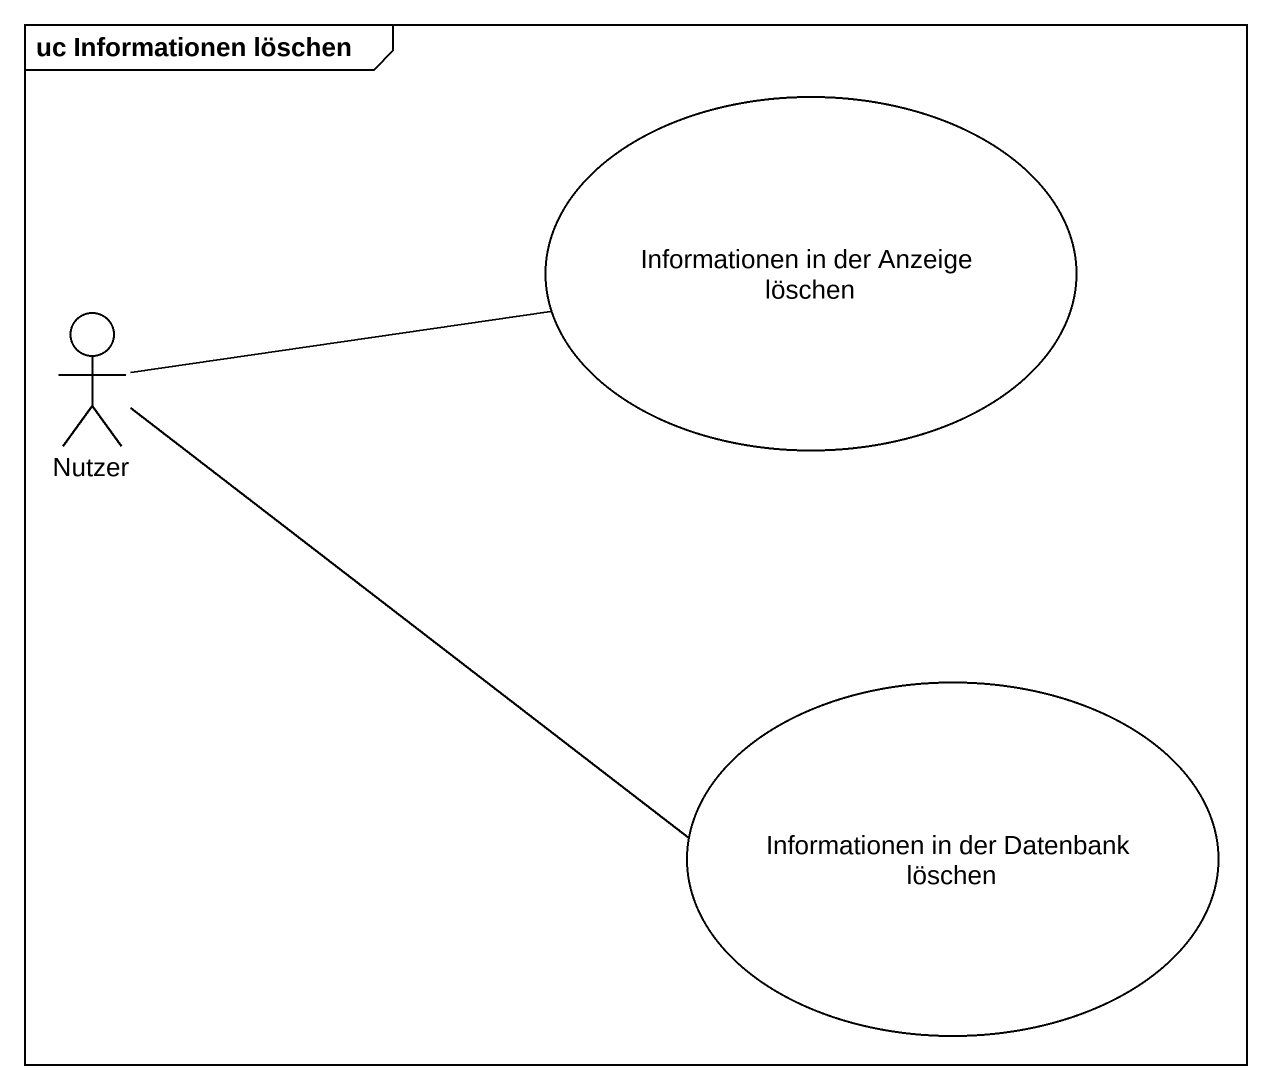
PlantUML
@startuml
mainframe uc Informationen löschen
usecase "Informationen in der Anzeige löschen" as Informationen_in_der
actor Nutzer
usecase "Informationen in der Datenbank löschen" as Informationen_in_der_2
Nutzer -right- Informationen_in_der
Nutzer -right- Informationen_in_der_2
@enduml
